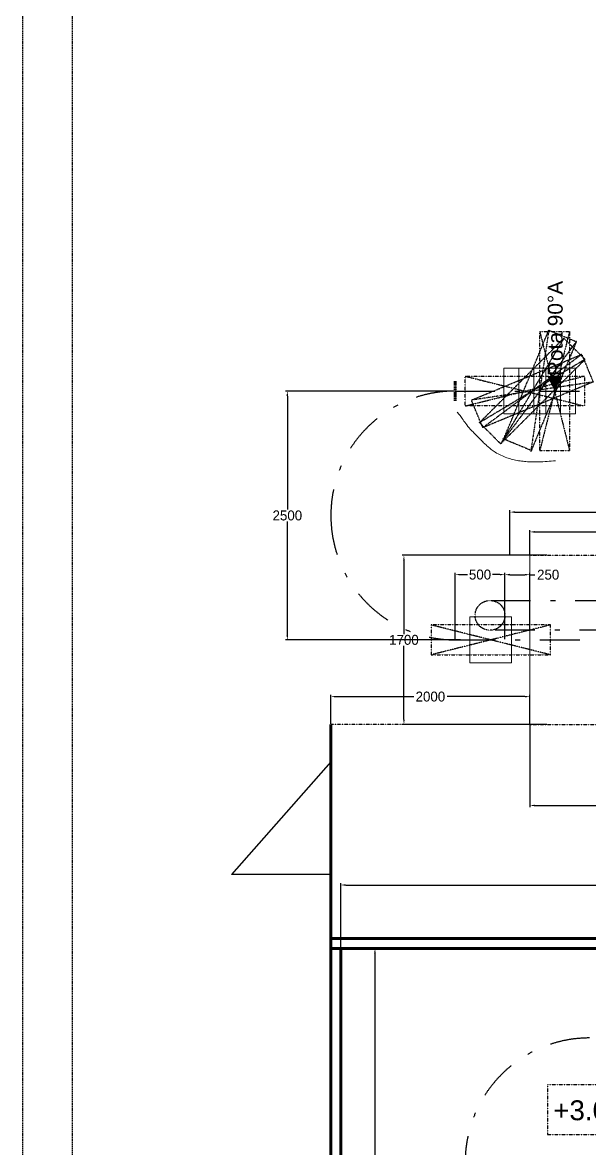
# Model space of a CAD drawing. Header units: metres. Extents: x 31500 to 1073645, y -1029792 to 61053.
# Drawn here: x 105458 to 111158, y -529642 to -518328 of the extents above; entities that cross this region are included whole.
import ezdxf

# ---------------------------------------------------------------- set-up
doc = ezdxf.new("R2010")
doc.units = ezdxf.units.M
doc.header["$PDMODE"] = 65
for name, pattern in [('DASHDOT', [8.5, 4, -2, 0.5, -2]), ('STRICHPUNKT', [1, 0.5, -0.25, 0, -0.25]), ('ČÁRKOVANÁ', [19.05, 12.7, -6.35])]:
    doc.linetypes.add(name, pattern=pattern)
for name, color, linetype in [('3', 3, 'STRICHPUNKT'), ('CONVEYOR', 6, 'DASHDOT'), ('Layer15', 7, 'Continuous'), ('TG-OBRYS', 1, 'Continuous'), ('Trajektorie vozíku', 9, 'Continuous')]:
    doc.layers.add(name, color=color, linetype=linetype)
doc.layers.add('Osa(ISO)', color=6, linetype='Continuous', lineweight=25, true_color=0xff00ff)
for name, color, linetype, lineweight in [('Text obecně', 7, 'Continuous', 25), ('TG-KOTY', 2, 'Continuous', 18), ('TG-POMOC', 9, 'Continuous', 18)]:
    doc.layers.add(name, color=color, linetype=linetype, lineweight=lineweight)
doc.styles.add('ROMANS', font='TIMES.TTF')
doc.dimstyles.new('100', dxfattribs={"dimscale": 100, "dimtxt": 1, "dimasz": 0.5, "dimexe": 0.18, "dimexo": 0.0625, "dimgap": 0.09, "dimtad": 0, "dimtih": 1, "dimtoh": 1, "dimdec": 0, "dimzin": 0, "dimdsep": 46, "dimtxsty": 'Standard', "dimcen": 0.09, "dimadec": 0, "dimazin": 0, "dimtfac": 1, "dimtdec": 4, "dimtofl": 0, "dimtmove": 0, "dimatfit": 3, "dimfxl": 1, "dimtolj": 1, "dimtzin": 0, "dimarcsym": 0})

# ---------------------------------------------------------------- blocks, each defined once
blk = doc.blocks.new('*D3850')
at = {"layer": 'DEFPOINTS', "color": 0}
for p in [(108658, -526995), (108658, -527632), (126659, -527632)]:
    blk.add_point(p, dxfattribs=at)
at = {"layer": 'TG-KOTY', "color": 0, "lineweight": -2}
for p, q in [((108658, -527626), (108658, -526977)), ((108708, -526995), (117458, -526995)), ((126609, -526995), (117859, -526995)), ((126659, -527626), (126659, -526977))]:
    blk.add_line(p, q, dxfattribs=at)
at = {"layer": 'TG-KOTY', "color": 0}
for points in [[(108708, -526986), (108708, -527003), (108658, -526995)], [(126609, -527003), (126609, -526986), (126659, -526995)]]:
    blk.add_solid(points, dxfattribs=at)
at = {"layer": 'TG-KOTY', "color": 0, "insert": (117659, -526995), "char_height": 100, "attachment_point": 5}
blk.add_mtext('\\A1;18000', dxfattribs=at)
blk = doc.blocks.new('*D3851')
at = {"layer": 'DEFPOINTS', "color": 0}
for p in [(108658, -527632), (108658, -538582), (109002, -538582)]:
    blk.add_point(p, dxfattribs=at)
at = {"layer": 'TG-KOTY', "color": 0, "lineweight": -2}
for p, q in [((108665, -527632), (109020, -527632)), ((109002, -527682), (109002, -533048)), ((109002, -538532), (109002, -533166)), ((108665, -538582), (109020, -538582))]:
    blk.add_line(p, q, dxfattribs=at)
at = {"layer": 'TG-KOTY', "color": 0}
for points in [[(109010, -527682), (108993, -527682), (109002, -527632)], [(108993, -538532), (109010, -538532), (109002, -538582)]]:
    blk.add_solid(points, dxfattribs=at)
at = {"layer": 'TG-KOTY', "color": 0, "insert": (109002, -533107), "char_height": 100, "attachment_point": 5}
blk.add_mtext('\\A1;10950', dxfattribs=at)
blk = doc.blocks.new('*D3892')
at = {"layer": 'DEFPOINTS', "color": 0}
for p in [(108558, -525102), (108558, -525382), (110559, -525382)]:
    blk.add_point(p, dxfattribs=at)
at = {"layer": 'TG-KOTY', "color": 0, "lineweight": -2}
for p, q in [((108558, -525376), (108558, -525084)), ((108608, -525102), (109391, -525102)), ((110509, -525102), (109726, -525102)), ((110559, -525376), (110559, -525084))]:
    blk.add_line(p, q, dxfattribs=at)
at = {"layer": 'TG-KOTY', "color": 0}
for points in [[(108608, -525094), (108608, -525110), (108558, -525102)], [(110509, -525110), (110509, -525094), (110559, -525102)]]:
    blk.add_solid(points, dxfattribs=at)
at = {"layer": 'TG-KOTY', "color": 0, "insert": (109559, -525102), "char_height": 100, "attachment_point": 5}
blk.add_mtext('\\A1;2000', dxfattribs=at)
blk = doc.blocks.new('9A$41464748494A')
at = {"layer": '3', "color": 5}
for p, q in [((-600, 150), (-600, -150)), ((600, 150), (-600, 150)), ((-600, -150), (600, 150)), ((-600, 150), (600, -150)), ((600, -150), (600, 150)), ((-600, -150), (600, -150))]:
    blk.add_line(p, q, dxfattribs=at)
blk = doc.blocks.new('*D3968')
at = {"layer": 'DEFPOINTS', "color": 0}
for p in [(110359, -523248), (110359, -523682), (135259, -523682)]:
    blk.add_point(p, dxfattribs=at)
at = {"layer": 'TG-POMOC', "color": 0, "lineweight": -2}
for p, q in [((110359, -523676), (110359, -523230)), ((110409, -523248), (122583, -523248)), ((135209, -523248), (123034, -523248)), ((135259, -523676), (135259, -523230))]:
    blk.add_line(p, q, dxfattribs=at)
at = {"layer": 'TG-POMOC', "color": 0}
for points in [[(110409, -523239), (110409, -523256), (110359, -523248)], [(135209, -523256), (135209, -523239), (135259, -523248)]]:
    blk.add_solid(points, dxfattribs=at)
at = {"layer": 'TG-POMOC', "color": 0, "lineweight": 100, "insert": (122809, -523248), "char_height": 100, "attachment_point": 5}
blk.add_mtext('\\A1;24900', dxfattribs=at)
blk = doc.blocks.new('*D4034')
at = {"layer": 'DEFPOINTS', "color": 0}
for p in [(110559, -523447), (110559, -523682), (145059, -523682)]:
    blk.add_point(p, dxfattribs=at)
at = {"layer": 'TG-KOTY', "color": 0, "lineweight": -2}
for p, q in [((110559, -523676), (110559, -523429)), ((110609, -523447), (127583, -523447)), ((145009, -523447), (128034, -523447)), ((145059, -523676), (145059, -523429))]:
    blk.add_line(p, q, dxfattribs=at)
at = {"layer": 'TG-KOTY', "color": 0}
for points in [[(110609, -523438), (110609, -523455), (110559, -523447)], [(145009, -523455), (145009, -523438), (145059, -523447)]]:
    blk.add_solid(points, dxfattribs=at)
at = {"layer": 'TG-KOTY', "color": 0, "insert": (127809, -523447), "char_height": 100, "attachment_point": 5}
blk.add_mtext('\\A1;34500', dxfattribs=at)
blk = doc.blocks.new('*D4035')
at = {"layer": 'DEFPOINTS', "color": 0}
for p in [(110734, -523682), (109293, -525382), (110734, -525382)]:
    blk.add_point(p, dxfattribs=at)
at = {"layer": 'TG-KOTY', "color": 0, "lineweight": -2}
for p, q in [((110728, -523682), (109275, -523682)), ((109293, -523732), (109293, -524473)), ((109293, -525332), (109293, -524591)), ((110728, -525382), (109275, -525382))]:
    blk.add_line(p, q, dxfattribs=at)
at = {"layer": 'TG-KOTY', "color": 0}
for points in [[(109301, -523732), (109285, -523732), (109293, -523682)], [(109285, -525332), (109301, -525332), (109293, -525382)]]:
    blk.add_solid(points, dxfattribs=at)
at = {"layer": 'TG-KOTY', "color": 0, "insert": (109293, -524532), "char_height": 100, "attachment_point": 5}
blk.add_mtext('\\A1;1700', dxfattribs=at)
blk = doc.blocks.new('*D4037')
at = {"layer": 'DEFPOINTS', "color": 0}
for p in [(110559, -525382), (112809, -525994), (112809, -526196)]:
    blk.add_point(p, dxfattribs=at)
at = {"layer": 'TG-KOTY', "color": 0, "lineweight": -2}
for p, q in [((110559, -525388), (110559, -526214)), ((112809, -526001), (112809, -526214)), ((110609, -526196), (111500, -526196)), ((112759, -526196), (111868, -526196))]:
    blk.add_line(p, q, dxfattribs=at)
at = {"layer": 'TG-KOTY', "color": 0}
for points in [[(110609, -526187), (110609, -526204), (110559, -526196)], [(112759, -526204), (112759, -526187), (112809, -526196)]]:
    blk.add_solid(points, dxfattribs=at)
at = {"layer": 'TG-KOTY', "color": 0, "insert": (111684, -526196), "char_height": 100, "attachment_point": 5}
blk.add_mtext('\\A1;2250', dxfattribs=at)
blk = doc.blocks.new('*D4092')
at = {"layer": 'DEFPOINTS', "color": 0}
for p in [(109808, -522032), (108121, -524532), (109867, -524532)]:
    blk.add_point(p, dxfattribs=at)
at = {"layer": 'TG-KOTY', "color": 0, "lineweight": -2}
for p, q in [((109802, -522032), (108103, -522032)), ((108121, -522082), (108121, -523223)), ((108121, -524482), (108121, -523341)), ((109861, -524532), (108103, -524532))]:
    blk.add_line(p, q, dxfattribs=at)
at = {"layer": 'TG-KOTY', "color": 0}
for points in [[(108129, -522082), (108112, -522082), (108121, -522032)], [(108112, -524482), (108129, -524482), (108121, -524532)]]:
    blk.add_solid(points, dxfattribs=at)
at = {"layer": 'TG-KOTY', "color": 0, "lineweight": 100, "insert": (108121, -523282), "char_height": 100, "attachment_point": 5}
blk.add_mtext('\\A1;2500', dxfattribs=at)
blk = doc.blocks.new('*D4097')
at = {"layer": 'DEFPOINTS', "color": 0}
for p in [(110308, -523876), (109808, -524532), (110308, -524532)]:
    blk.add_point(p, dxfattribs=at)
at = {"layer": 'TG-KOTY', "color": 0, "lineweight": -2}
for p, q in [((109808, -524525), (109808, -523858)), ((109858, -523876), (109933, -523876)), ((110258, -523876), (110184, -523876)), ((110308, -524526), (110308, -523858))]:
    blk.add_line(p, q, dxfattribs=at)
at = {"layer": 'TG-KOTY', "color": 0}
for points in [[(109858, -523868), (109858, -523884), (109808, -523876)], [(110258, -523884), (110258, -523868), (110308, -523876)]]:
    blk.add_solid(points, dxfattribs=at)
at = {"layer": 'TG-KOTY', "color": 0, "lineweight": 100, "insert": (110058, -523876), "char_height": 100, "attachment_point": 5}
blk.add_mtext('\\A1;500', dxfattribs=at)
blk = doc.blocks.new('*D4098')
at = {"layer": 'DEFPOINTS', "color": 0}
for p in [(110559, -523877), (110559, -524435), (110308, -524532)]:
    blk.add_point(p, dxfattribs=at)
at = {"layer": 'TG-KOTY', "color": 0, "lineweight": -2}
for p, q in [((110308, -524526), (110308, -523859)), ((110358, -523877), (110509, -523877)), ((110559, -524429), (110559, -523859)), ((110559, -523877), (110609, -523877))]:
    blk.add_line(p, q, dxfattribs=at)
at = {"layer": 'TG-KOTY', "color": 0}
for points in [[(110358, -523868), (110358, -523885), (110308, -523877)], [(110509, -523885), (110509, -523868), (110559, -523877)]]:
    blk.add_solid(points, dxfattribs=at)
at = {"layer": 'TG-KOTY', "color": 0, "lineweight": 100, "insert": (110743, -523877), "char_height": 100, "attachment_point": 5}
blk.add_mtext('\\A1;250', dxfattribs=at)
blk = doc.blocks.new('kA$4150')
at = {"layer": 'Osa(ISO)', "color": 4, "lineweight": 0}
blk.add_lwpolyline([(210, -230), (210, 230), (-210, 230), (-210, -230)], close=True, dxfattribs=at)
at = {"layer": 'Osa(ISO)', "color": 5, "lineweight": 0, "rotation": 180}
blk.add_blockref('9A$41464748494A', (0, 0), dxfattribs=at)

msp = doc.modelspace()

# ---------------------------------------------------------------- linework, layer by layer
at = {"color": 3, "linetype": 'DASHDOT', "ltscale": 100}
for p, q in [((110166.1, -524135.8), (145458.7, -524135.6)), ((145458.7, -524435.5), (110156.3, -524435.5))]:
    msp.add_line(p, q, dxfattribs=at)
at = {"color": 6, "linetype": 'DASHDOT', "ltscale": 100}
msp.add_line((109810.7, -524531.8), (146807.8, -524531.8), dxfattribs=at)
at = {"color": 7}
for p in [(108558.5, -525756.8), (108558.5, -526888.1)]:
    msp.add_line(p, (107558.5, -526888.1), dxfattribs=at)
at = {"color": 6, "linetype": 'DASHDOT', "ltscale": 100}
for centre, start, end in [((109808.3, -523281.5), 180, 270), ((111158.5, -529781.9), 90, 180)]:
    msp.add_arc(centre, 1250, start, end, dxfattribs=at)
at = {"layer": '3', "color": 5}
for p, q in [((110290.1, -522528.5), (110749.3, -521419.8)), ((110749.3, -521419.8), (110567.3, -522643.3)), ((110749.3, -521419.8), (111026.5, -521534.6)), ((111026.5, -521534.6), (110290.1, -522528.5)), ((111026.5, -521534.6), (110567.3, -522643.3)), ((110562.6, -522624.7), (110285.5, -522509.8))]:
    msp.add_line(p, q, dxfattribs=at)
at = {"layer": '3'}
for p, q in [((110558.7, -523681.8), (112808.7, -523681.8)), ((110558.7, -525381.8), (112808.7, -525381.8))]:
    msp.add_line(p, q, dxfattribs=at)
at = {"layer": '3', "color": 1}
msp.add_line((110358.7, -525381.8), (108558.5, -525381.8), dxfattribs=at)
msp.add_lwpolyline([(110736.9, -529502.7), (111736.9, -529502.7), (111736.9, -529002.7), (110736.9, -529002.7)], close=True, dxfattribs=at)
at = {"layer": '3', "color": 3}
msp.add_circle((110158.7, -524285.5), 149.9, dxfattribs=at)
at = {"layer": 'CONVEYOR', "lineweight": 100}
msp.add_line((109808.3, -521931.5), (109808.3, -522131.5), dxfattribs=at)
at = {"layer": 'CONVEYOR', "color": 6, "linetype": 'DASHDOT', "ltscale": 100}
msp.add_line((109808.3, -522031.5), (159788.6, -522031.5), dxfattribs=at)
at = {"layer": 'CONVEYOR', "color": 1}
msp.add_lwpolyline([(110808.3, -522031.5, 0, 150, 0), (110808.3, -521881.5, 150, 150, 0)], format="xyseb", dxfattribs=at)
at = {"layer": 'CONVEYOR', "color": 6, "linetype": 'DASHDOT', "ltscale": 100}
msp.add_arc((109808.3, -523281.5), 1250, 90, 180, dxfattribs=at)
at = {"layer": 'Layer15', "color": 9, "linetype": 'ČÁRKOVANÁ'}
for p, q in [((105458.5, -492031.9), (105458.5, -549531.9)), ((105958.5, -492031.9), (105958.5, -549531.9))]:
    msp.add_line(p, q, dxfattribs=at)
at = {"layer": 'Layer15', "color": 3, "lineweight": 0}
msp.add_line((110558.7, -525381.8), (110558.7, -523681.8), dxfattribs=at)
at = {"layer": 'TG-KOTY'}
msp.add_line((110808.3, -522031.5), (110834.9, -522031.5), dxfattribs=at)
at = {"layer": 'TG-OBRYS', "lineweight": 100}
for p, q in [((108558.5, -542785.6), (108558.5, -525381.8)), ((138148.6, -527531.9), (108558.5, -527531.9)), ((137628.6, -527631.9), (108558.5, -527631.9)), ((108658.5, -530031.9), (108658.5, -527631.9))]:
    msp.add_line(p, q, dxfattribs=at)
at = {"layer": 'Trajektorie vozíku', "color": 4, "lineweight": 0}
for points in [[(110718.3, -521801.5), (110718.3, -522261.5), (110298.3, -522261.5), (110298.3, -521801.5)], [(110868.3, -521801.5), (110868.3, -522261.5), (110448.3, -522261.5), (110448.3, -521801.5)], [(111018.3, -521801.5), (111018.3, -522261.5), (110598.3, -522261.5), (110598.3, -521801.5)]]:
    msp.add_lwpolyline(points, close=True, dxfattribs=at)
at = {"layer": 'Trajektorie vozíku', "lineweight": 0}
msp.add_open_spline([(110817.6, -522731.1), (110788.8, -522733.8), (110732.3, -522739), (110649.2, -522744.2), (110573.6, -522744.4), (110505.3, -522739.7), (110446, -522732), (110386, -522719.7), (110326.3, -522702.1), (110267.6, -522678.4), (110215, -522649.7), (110171, -522618.6), (110134.8, -522588.5), (110101.9, -522557.7), (110071.5, -522527.2), (110043.1, -522498), (110020.8, -522475.4), (110002.6, -522457.7), (109987.7, -522443), (109961, -522415.6), (109925, -522372), (109885.8, -522318.6), (109862.6, -522286.1), (109848.4, -522267.2), (109839.6, -522256.1), (109829.6, -522243.2)], degree=3, knots=[0, 0, 0, 0, 0.7907667, 1.5815334, 2.3723001, 2.8850442, 3.3977884, 3.9105325, 4.4232766, 4.9360207, 5.4487648, 5.8441482, 6.2395315, 6.6349149, 7.0302982, 7.4256816, 7.8210649, 8.0143115, 8.2075581, 8.4008047, 8.977865, 9.5549252, 10.1319855, 10.2858189, 10.5934858, 10.5934858, 10.5934858, 10.5934858], dxfattribs=at)

# ---------------------------------------------------------------- block references
at = {"lineweight": 0}
msp.add_blockref('kA$4150', (110166.1, -524531.8), dxfattribs=at)
at = {"layer": 'Trajektorie vozíku', "color": 5, "lineweight": 0}
for p, xscale, rotation in [((110808.3, -522031.5), -1, 90.00000000000001), ((110583.3, -522031.5), -1, 45.00000000000001), ((110583.3, -522031.5), -0.9999999999999999, 22.50000000000004), ((110508.3, -522031.5), -1, 180)]:
    msp.add_blockref('9A$41464748494A', p, dxfattribs=dict(at, xscale=xscale, rotation=rotation))

# ---------------------------------------------------------------- texts
at = {"layer": 'CONVEYOR', "color": 1, "insert": (110815.1, -521402.7), "char_height": 150, "attachment_point": 5, "rotation": 90, "style": 'ROMANS'}
msp.add_mtext('\\A1;\\fArial|b0|i0|c238|p18;Rota 90°A', dxfattribs=at)
at = {"layer": 'Text obecně', "color": 1, "insert": (111225.1, -529259.9), "char_height": 100, "attachment_point": 5, "style": 'ROMANS'}
msp.add_mtext('\\fArial|b0|i0|c238|p18;\\H200;+3.000\\P', dxfattribs=at)

# ---------------------------------------------------------------- dimensions: what is measured, and where the dimension line sits
at = {"layer": 'TG-KOTY', "lineweight": 100}
dim = msp.add_linear_dim(base=(108120.7, -524531.8), p1=(109808.3, -522031.5), p2=(109867, -524531.8), angle=90, dimstyle='100', dxfattribs=at)
dim.commit()
dim.dimension.update_dxf_attribs({"geometry": '*D4092', "text_midpoint": (108120.7, -523281.7)})
at = {"layer": 'TG-KOTY'}
for base, p1, p2, picture, middle in [((110558.7, -523446.8), (145058.7, -523681.8), (110558.7, -523681.8), '*D4034', (127808.7, -523446.8)), ((108558.5, -525102.1), (110558.7, -525381.8), (108558.5, -525381.8), '*D3892', (109558.6, -525102.1)), ((112808.7, -526195.7), (110558.7, -525381.8), (112808.7, -525994.3), '*D4037', (111683.7, -526195.7)), ((108658.5, -526994.6), (126658.6, -527631.9), (108658.5, -527631.9), '*D3850', (117658.5, -526994.6))]:
    dim = msp.add_linear_dim(base=base, p1=p1, p2=p2, dimstyle='100', dxfattribs=at)
    dim.commit()
    dim.dimension.update_dxf_attribs({"geometry": picture, "text_midpoint": middle})
for base, p1, p2, picture, middle in [((109292.9, -525381.8), (110733.8, -523681.8), (110733.8, -525381.8), '*D4035', (109292.9, -524531.8)), ((109001.7, -538581.9), (108658.5, -527631.9), (108658.5, -538581.9), '*D3851', (109001.7, -533106.9))]:
    dim = msp.add_linear_dim(base=base, p1=p1, p2=p2, angle=90, dimstyle='100', dxfattribs=at)
    dim.commit()
    dim.dimension.update_dxf_attribs({"geometry": picture, "text_midpoint": middle})
at = {"layer": 'TG-KOTY', "lineweight": 100}
for base, p1, p2, picture, middle in [((110308.3, -523876), (109808.3, -524531.5), (110308.3, -524531.8), '*D4097', (110058.3, -523876)), ((110558.7, -523876.6), (110308.3, -524531.8), (110558.7, -524435.5), '*D4098', (110742.7, -523876.6))]:
    dim = msp.add_linear_dim(base=base, p1=p1, p2=p2, dimstyle='100', dxfattribs=at)
    dim.commit()
    dim.dimension.update_dxf_attribs({"geometry": picture, "text_midpoint": middle})
at = {"layer": 'TG-POMOC', "lineweight": 100}
dim = msp.add_linear_dim(base=(110358.7, -523247.7), p1=(135258.7, -523681.8), p2=(110358.7, -523681.8), dimstyle='100', dxfattribs=at)
dim.commit()
dim.dimension.update_dxf_attribs({"geometry": '*D3968', "text_midpoint": (122808.7, -523247.7)})

doc.saveas('drawing.dxf')
